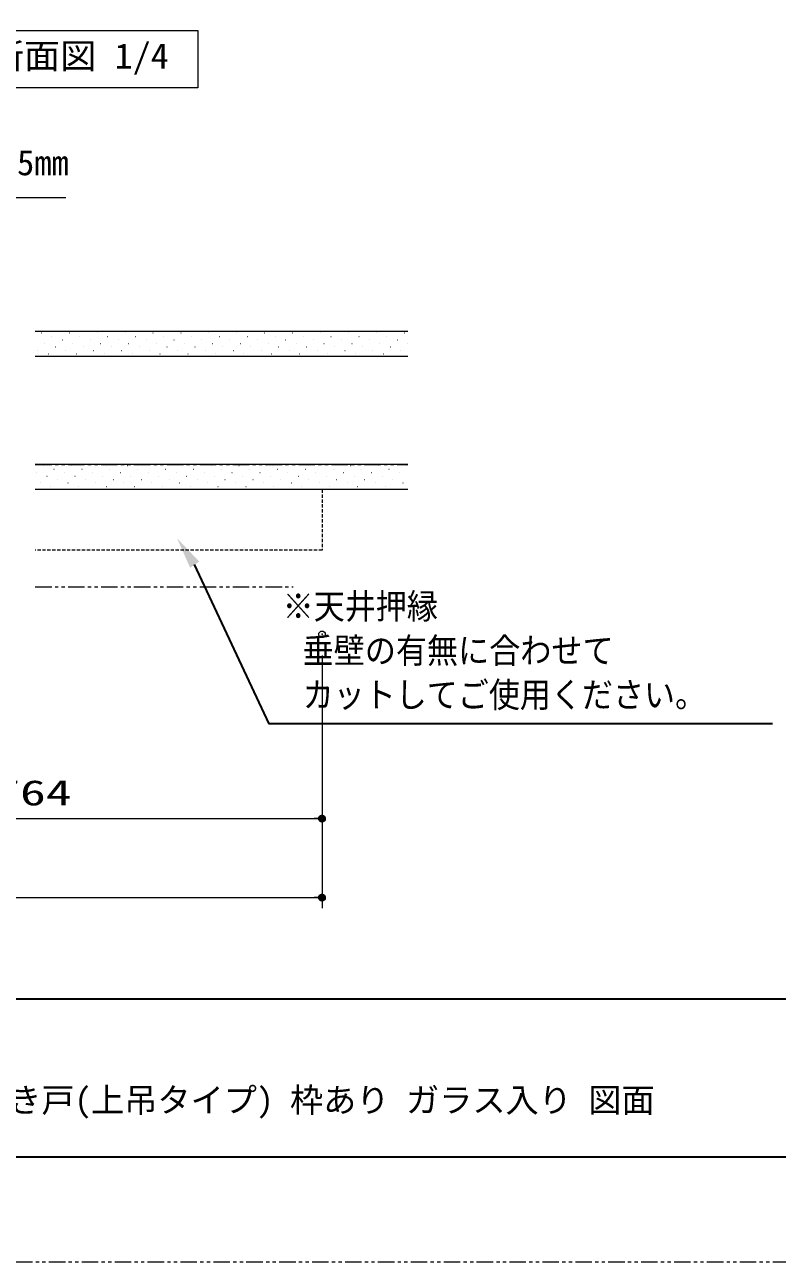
# Model space of a CAD drawing. Units: millimetres, scale not verified. Extents: x -1306 to 1306, y -607 to 607.
# Drawn here: x -628.4 to -342.5, y -594 to -124 of the extents above; entities that cross this region are included whole.
import ezdxf
from ezdxf.enums import TextEntityAlignment as Align

# ---------------------------------------------------------------- set-up
doc = ezdxf.new("R2010")
doc.units = ezdxf.units.MM
doc.header["$LTSCALE"] = 5
doc.header["$PDMODE"] = 32
doc.header["$PDSIZE"] = 2.5
doc.linetypes.add('USER1', pattern=[2.5, 1.25, -0.25, 0.25, -0.25, 0.25, -0.25])
doc.linetypes.add('USER2', pattern=[0.375, 0.25, -0.125])
for name, color, linetype, lineweight in [('0-1_線(黄)', 2, 'Continuous', 15), ('0-3_陰線', 4, 'USER1', 9), ('0-8_二点鎖線', 4, 'USER1', 9), ('0-B_点線(水)', 4, 'USER2', 9), ('0-D_線(白)', 7, 'Continuous', 30), ('1-1_寸法線', 3, 'Continuous', 13), ('1-2_ハッチング', 6, 'Continuous', 9), ('1-4_DEFPOINTS', 7, 'Continuous', 5), ('1-5_0', 3, 'Continuous', 25), ('1-7_図面枠', 7, 'Continuous', 35)]:
    doc.layers.add(name, color=color, linetype=linetype, lineweight=lineweight)
doc.styles.add('ＭＳ ゴシック', font='')
doc.styles.get('ＭＳ ゴシック').set_extended_font_data('MS Gothic')

# ---------------------------------------------------------------- blocks, each defined once
blk = doc.blocks.new('_DOT')
at = {"layer": '1-5_0'}
blk.add_line((-2.5, 0), (-5, 0), dxfattribs=at)
for points in [[(0, 0), (-2.5, 0), (-2.48, 0.313)], [(0, 0), (-2.48, -0.313), (-2.5, 0)], [(0, 0), (-2.48, 0.313), (-2.421, 0.622)], [(0, 0), (-2.421, -0.622), (-2.48, -0.313)], [(0, 0), (-2.421, 0.622), (-2.324, 0.92)], [(0, 0), (-2.324, -0.92), (-2.421, -0.622)], [(0, 0), (-2.324, 0.92), (-2.191, 1.204)], [(0, 0), (-2.191, -1.204), (-2.324, -0.92)], [(0, 0), (-2.191, 1.204), (-2.023, 1.469)], [(0, 0), (-2.023, -1.469), (-2.191, -1.204)], [(0, 0), (-2.023, 1.469), (-1.822, 1.711)], [(0, 0), (-1.822, -1.711), (-2.023, -1.469)], [(0, 0), (-1.822, 1.711), (-1.594, 1.926)], [(0, 0), (-1.594, -1.926), (-1.822, -1.711)], [(0, 0), (-1.594, 1.926), (-1.34, 2.111)], [(0, 0), (-1.34, -2.111), (-1.594, -1.926)], [(0, 0), (-1.34, 2.111), (-1.064, 2.262)], [(0, 0), (-1.064, -2.262), (-1.34, -2.111)], [(0, 0), (-1.064, 2.262), (-0.773, 2.378)], [(0, 0), (-0.773, -2.378), (-1.064, -2.262)], [(0, 0), (-0.773, 2.378), (-0.468, 2.456)], [(0, 0), (-0.468, -2.456), (-0.773, -2.378)], [(0, 0), (-0.468, 2.456), (-0.157, 2.495)], [(0, 0), (-0.157, -2.495), (-0.468, -2.456)], [(0, 0), (-0.157, 2.495), (0.157, 2.495)], [(0, 0), (0.157, -2.495), (-0.157, -2.495)], [(0, 0), (0.157, 2.495), (0.468, 2.456)], [(0, 0), (0.468, 2.456), (0.773, 2.378)], [(0, 0), (0.773, 2.378), (1.064, 2.262)], [(0, 0), (1.064, 2.262), (1.34, 2.111)], [(0, 0), (1.34, 2.111), (1.594, 1.926)], [(0, 0), (1.594, 1.926), (1.822, 1.711)], [(0, 0), (1.822, 1.711), (2.023, 1.469)], [(0, 0), (2.023, 1.469), (2.191, 1.204)], [(0, 0), (2.191, 1.204), (2.324, 0.92)], [(0, 0), (2.324, 0.92), (2.421, 0.622)], [(0, 0), (2.421, 0.622), (2.48, 0.313)], [(0, 0), (2.48, 0.313), (2.5, 0)], [(0, 0), (0.468, -2.456), (0.157, -2.495)], [(0, 0), (0.773, -2.378), (0.468, -2.456)], [(0, 0), (1.064, -2.262), (0.773, -2.378)], [(0, 0), (1.34, -2.111), (1.064, -2.262)], [(0, 0), (1.594, -1.926), (1.34, -2.111)], [(0, 0), (1.822, -1.711), (1.594, -1.926)], [(0, 0), (2.023, -1.469), (1.822, -1.711)], [(0, 0), (2.191, -1.204), (2.023, -1.469)], [(0, 0), (2.324, -0.92), (2.191, -1.204)], [(0, 0), (2.421, -0.622), (2.324, -0.92)], [(0, 0), (2.48, -0.313), (2.421, -0.622)], [(0, 0), (2.5, 0), (2.48, -0.313)]]:
    blk.add_solid(points, dxfattribs=at)

msp = doc.modelspace()

# ---------------------------------------------------------------- linework, layer by layer
at = {"layer": '0-1_線(黄)'}
for p, q in [((-482.84, -240.522), (-624.396, -240.522)), ((-482.84, -250.022), (-624.396, -250.022)), ((-482.84, -291.022), (-624.396, -291.022)), ((-482.84, -300.522), (-624.396, -300.522))]:
    msp.add_line(p, q, dxfattribs=at)
msp.add_lwpolyline([(-663.132, -126.178), (-562.587, -126.178), (-562.587, -148.012), (-663.132, -148.012)], close=True, dxfattribs=at)
at = {"layer": '0-3_陰線'}
for p, q in [((-624.396, -291.022), (-482.84, -291.022)), ((-482.84, -300.522), (-624.396, -300.522)), ((387.036, -594), (-1292.964, -594))]:
    msp.add_line(p, q, dxfattribs=at)
at = {"layer": '0-8_二点鎖線'}
msp.add_line((-624.396, -337.522), (-526.455, -337.522), dxfattribs=at)
at = {"layer": '0-B_点線(水)'}
msp.add_lwpolyline([(-515.455, -300.522), (-515.455, -323.522), (-624.396, -323.522)], dxfattribs=at)
at = {"layer": '0-D_線(白)'}
msp.add_lwpolyline([(-344.363, -389.524), (-535.541, -389.524), (-563.841, -329.056)], dxfattribs=at)
msp.add_solid([(-570.496, -319.07), (-562.107, -327.9), (-565.575, -330.211)], dxfattribs=at)
at = {"layer": '1-1_寸法線'}
for p, q in [((-515.455, -363.522), (-515.455, -459.522)), ((-515.455, -363.522), (-515.455, -429.522)), ((-732.453, -425.522), (-518.455, -425.522)), ((-1128.449, -455.522), (-518.455, -455.522))]:
    msp.add_line(p, q, dxfattribs=at)
msp.add_lwpolyline([(-612.756, -189.734), (-868.319, -189.734), (-905.04, -329.836)], dxfattribs=at)
at = {"layer": '1-2_ハッチング'}
for p, q in [((-622.098, -241.034), (-622.048, -241.034)), ((-618.12, -242.36), (-618.07, -242.36)), ((-614.143, -243.686), (-614.093, -243.686)), ((-611.491, -241.034), (-611.441, -241.034)), ((-607.514, -242.36), (-607.464, -242.36)), ((-603.536, -243.686), (-603.486, -243.686)), ((-600.884, -241.034), (-600.834, -241.034)), ((-596.907, -242.36), (-596.857, -242.36)), ((-592.929, -243.686), (-592.879, -243.686)), ((-590.278, -241.034), (-590.228, -241.034)), ((-586.3, -242.36), (-586.25, -242.36)), ((-582.323, -243.686), (-582.273, -243.686)), ((-579.671, -241.034), (-579.621, -241.034)), ((-575.694, -242.36), (-575.644, -242.36)), ((-571.716, -243.686), (-571.666, -243.686)), ((-569.065, -241.034), (-569.015, -241.034)), ((-565.087, -242.36), (-565.037, -242.36)), ((-561.11, -243.686), (-561.06, -243.686)), ((-558.458, -241.034), (-558.408, -241.034)), ((-554.481, -242.36), (-554.431, -242.36)), ((-550.503, -243.686), (-550.453, -243.686)), ((-547.851, -241.034), (-547.801, -241.034)), ((-543.874, -242.36), (-543.824, -242.36)), ((-539.896, -243.686), (-539.846, -243.686)), ((-537.245, -241.034), (-537.195, -241.034)), ((-533.267, -242.36), (-533.217, -242.36)), ((-529.29, -243.686), (-529.24, -243.686)), ((-526.638, -241.034), (-526.588, -241.034)), ((-522.661, -242.36), (-522.611, -242.36)), ((-518.683, -243.686), (-518.633, -243.686)), ((-516.032, -241.034), (-515.982, -241.034)), ((-512.054, -242.36), (-512.004, -242.36)), ((-508.077, -243.686), (-508.027, -243.686)), ((-505.425, -241.034), (-505.375, -241.034)), ((-501.448, -242.36), (-501.398, -242.36)), ((-497.47, -243.686), (-497.42, -243.686)), ((-494.818, -241.034), (-494.768, -241.034)), ((-490.841, -242.36), (-490.791, -242.36)), ((-486.863, -243.686), (-486.813, -243.686)), ((-484.212, -241.034), (-484.162, -241.034)), ((-623.423, -247.664), (-623.373, -247.664)), ((-620.772, -245.012), (-620.722, -245.012)), ((-619.446, -248.989), (-619.396, -248.989)), ((-616.794, -246.338), (-616.744, -246.338)), ((-612.817, -247.664), (-612.767, -247.664)), ((-610.165, -245.012), (-610.115, -245.012)), ((-608.839, -248.989), (-608.789, -248.989)), ((-606.188, -246.338), (-606.138, -246.338)), ((-602.21, -247.664), (-602.16, -247.664)), ((-599.559, -245.012), (-599.509, -245.012)), ((-598.233, -248.989), (-598.183, -248.989)), ((-595.581, -246.338), (-595.531, -246.338)), ((-591.604, -247.664), (-591.554, -247.664)), ((-588.952, -245.012), (-588.902, -245.012)), ((-587.626, -248.989), (-587.576, -248.989)), ((-584.975, -246.338), (-584.925, -246.338)), ((-580.997, -247.664), (-580.947, -247.664)), ((-578.345, -245.012), (-578.295, -245.012)), ((-577.02, -248.989), (-576.97, -248.989)), ((-574.368, -246.338), (-574.318, -246.338)), ((-570.39, -247.664), (-570.34, -247.664)), ((-567.739, -245.012), (-567.689, -245.012)), ((-566.413, -248.989), (-566.363, -248.989)), ((-563.761, -246.338), (-563.711, -246.338)), ((-559.784, -247.664), (-559.734, -247.664)), ((-557.132, -245.012), (-557.082, -245.012)), ((-555.806, -248.989), (-555.756, -248.989)), ((-553.155, -246.338), (-553.105, -246.338)), ((-549.177, -247.664), (-549.127, -247.664)), ((-546.526, -245.012), (-546.476, -245.012)), ((-545.2, -248.989), (-545.15, -248.989)), ((-542.548, -246.338), (-542.498, -246.338)), ((-538.571, -247.664), (-538.521, -247.664)), ((-535.919, -245.012), (-535.869, -245.012)), ((-534.593, -248.989), (-534.543, -248.989)), ((-531.941, -246.338), (-531.891, -246.338)), ((-527.964, -247.664), (-527.914, -247.664)), ((-525.312, -245.012), (-525.262, -245.012)), ((-523.987, -248.989), (-523.937, -248.989)), ((-521.335, -246.338), (-521.285, -246.338)), ((-517.357, -247.664), (-517.307, -247.664)), ((-514.706, -245.012), (-514.656, -245.012)), ((-513.38, -248.989), (-513.33, -248.989)), ((-510.728, -246.338), (-510.678, -246.338)), ((-506.751, -247.664), (-506.701, -247.664)), ((-504.099, -245.012), (-504.049, -245.012)), ((-502.773, -248.989), (-502.723, -248.989)), ((-500.122, -246.338), (-500.072, -246.338)), ((-496.144, -247.664), (-496.094, -247.664)), ((-493.493, -245.012), (-493.443, -245.012)), ((-492.167, -248.989), (-492.117, -248.989)), ((-489.515, -246.338), (-489.465, -246.338)), ((-485.538, -247.664), (-485.488, -247.664)), ((-482.886, -245.012), (-482.836, -245.012)), ((-623.917, -294.067), (-623.867, -294.067)), ((-621.266, -291.416), (-621.216, -291.416)), ((-619.94, -295.393), (-619.89, -295.393)), ((-617.288, -292.742), (-617.238, -292.742)), ((-613.311, -294.067), (-613.261, -294.067)), ((-610.659, -291.416), (-610.609, -291.416)), ((-609.333, -295.393), (-609.283, -295.393)), ((-606.682, -292.742), (-606.632, -292.742)), ((-602.704, -294.067), (-602.654, -294.067)), ((-600.053, -291.416), (-600.003, -291.416)), ((-598.727, -295.393), (-598.677, -295.393)), ((-596.075, -292.742), (-596.025, -292.742)), ((-592.098, -294.067), (-592.048, -294.067)), ((-589.446, -291.416), (-589.396, -291.416)), ((-588.12, -295.393), (-588.07, -295.393)), ((-585.468, -292.742), (-585.418, -292.742)), ((-581.491, -294.067), (-581.441, -294.067)), ((-578.839, -291.416), (-578.789, -291.416)), ((-577.514, -295.393), (-577.464, -295.393)), ((-574.862, -292.742), (-574.812, -292.742)), ((-570.884, -294.067), (-570.834, -294.067)), ((-568.233, -291.416), (-568.183, -291.416)), ((-566.907, -295.393), (-566.857, -295.393)), ((-564.255, -292.742), (-564.205, -292.742)), ((-560.278, -294.067), (-560.228, -294.067)), ((-557.626, -291.416), (-557.576, -291.416)), ((-556.3, -295.393), (-556.25, -295.393)), ((-553.649, -292.742), (-553.599, -292.742)), ((-549.671, -294.067), (-549.621, -294.067)), ((-547.02, -291.416), (-546.97, -291.416)), ((-545.694, -295.393), (-545.644, -295.393)), ((-543.042, -292.742), (-542.992, -292.742)), ((-539.065, -294.067), (-539.015, -294.067)), ((-536.413, -291.416), (-536.363, -291.416)), ((-535.087, -295.393), (-535.037, -295.393)), ((-532.435, -292.742), (-532.385, -292.742)), ((-528.458, -294.067), (-528.408, -294.067)), ((-525.806, -291.416), (-525.756, -291.416)), ((-524.481, -295.393), (-524.431, -295.393)), ((-521.829, -292.742), (-521.779, -292.742)), ((-517.851, -294.067), (-517.801, -294.067)), ((-515.2, -291.416), (-515.15, -291.416)), ((-513.874, -295.393), (-513.824, -295.393)), ((-511.222, -292.742), (-511.172, -292.742)), ((-507.245, -294.067), (-507.195, -294.067)), ((-504.593, -291.416), (-504.543, -291.416)), ((-503.267, -295.393), (-503.217, -295.393)), ((-500.616, -292.742), (-500.566, -292.742)), ((-496.638, -294.067), (-496.588, -294.067)), ((-493.987, -291.416), (-493.937, -291.416)), ((-492.661, -295.393), (-492.611, -295.393)), ((-490.009, -292.742), (-489.959, -292.742)), ((-486.032, -294.067), (-485.982, -294.067)), ((-483.38, -291.416), (-483.33, -291.416)), ((-622.592, -298.045), (-622.542, -298.045)), ((-618.614, -299.371), (-618.564, -299.371)), ((-615.962, -296.719), (-615.912, -296.719)), ((-611.985, -298.045), (-611.935, -298.045)), ((-608.008, -299.371), (-607.958, -299.371)), ((-605.356, -296.719), (-605.306, -296.719)), ((-601.378, -298.045), (-601.328, -298.045)), ((-597.401, -299.371), (-597.351, -299.371)), ((-594.749, -296.719), (-594.699, -296.719)), ((-590.772, -298.045), (-590.722, -298.045)), ((-586.794, -299.371), (-586.744, -299.371)), ((-584.143, -296.719), (-584.093, -296.719)), ((-580.165, -298.045), (-580.115, -298.045)), ((-576.188, -299.371), (-576.138, -299.371)), ((-573.536, -296.719), (-573.486, -296.719)), ((-569.559, -298.045), (-569.509, -298.045)), ((-565.581, -299.371), (-565.531, -299.371)), ((-562.929, -296.719), (-562.879, -296.719)), ((-558.952, -298.045), (-558.902, -298.045)), ((-554.975, -299.371), (-554.925, -299.371)), ((-552.323, -296.719), (-552.273, -296.719)), ((-548.345, -298.045), (-548.295, -298.045)), ((-544.368, -299.371), (-544.318, -299.371)), ((-541.716, -296.719), (-541.666, -296.719)), ((-537.739, -298.045), (-537.689, -298.045)), ((-533.761, -299.371), (-533.711, -299.371)), ((-531.11, -296.719), (-531.06, -296.719)), ((-527.132, -298.045), (-527.082, -298.045)), ((-523.155, -299.371), (-523.105, -299.371)), ((-520.503, -296.719), (-520.453, -296.719)), ((-516.526, -298.045), (-516.476, -298.045)), ((-512.548, -299.371), (-512.498, -299.371)), ((-509.896, -296.719), (-509.846, -296.719)), ((-505.919, -298.045), (-505.869, -298.045)), ((-501.941, -299.371), (-501.891, -299.371)), ((-499.29, -296.719), (-499.24, -296.719)), ((-495.312, -298.045), (-495.262, -298.045)), ((-491.335, -299.371), (-491.285, -299.371)), ((-488.683, -296.719), (-488.633, -296.719)), ((-484.706, -298.045), (-484.656, -298.045))]:
    msp.add_line(p, q, dxfattribs=at)
at = {"layer": '1-4_DEFPOINTS'}
for p in [(-515.455, -355.522), (-515.455, -425.522), (-515.455, -455.522)]:
    msp.add_point(p, dxfattribs=at)
at = {"layer": '1-7_図面枠'}
msp.add_line((-1252.964, -494), (347.036, -494), dxfattribs=at)
msp.add_lwpolyline([(-1252.964, -554), (347.036, -554), (347.036, 554), (-1252.964, 554)], close=True, dxfattribs=at)

# ---------------------------------------------------------------- block references
at = {"layer": '1-1_寸法線', "xscale": 0.6, "yscale": 0.6}
for p in [(-515.455, -425.522), (-515.455, -455.522)]:
    msp.add_blockref('_DOT', p, dxfattribs=at)

# ---------------------------------------------------------------- texts
at = {"layer": '0-1_線(黄)', "style": 'ＭＳ ゴシック', "width": 1.05}
msp.add_text('縦断面図 1/4', height=9.621, dxfattribs=at).set_placement((-656.28, -143.556), align=Align.BOTTOM_LEFT)
at = {"layer": '1-1_寸法線', "style": 'ＭＳ ゴシック'}
msp.add_text('熱処理タペストリーガラス(フロスト) 5mm', height=9.621, dxfattribs=at).set_placement((-860.919, -184.055), align=Align.BOTTOM_LEFT)
for s, height, width, p in [('※天井押縁', 9.604, 0.9, (-530.394, -352.535)), (' 垂壁の有無に合わせて', 9.621, 0.9, (-528.702, -369.367)), (' カットしてご使用ください。', 9.604, 0.9, (-528.702, -386.136)), ('764', 9.604, 1.5, (-639.978, -423.373))]:
    msp.add_text(s, height=height, dxfattribs=dict(at, width=width)).set_placement(p, align=Align.BOTTOM_LEFT)
at = {"layer": '1-7_図面枠', "style": 'ＭＳ ゴシック'}
msp.add_text('ノッポ H2100・2400 W813 アウトセット引き戸(上吊タイプ) 枠あり ガラス入り 図面', height=9.236, dxfattribs=at).set_placement((-873.76, -539.776), align=Align.BOTTOM_LEFT)

doc.saveas('drawing.dxf')
